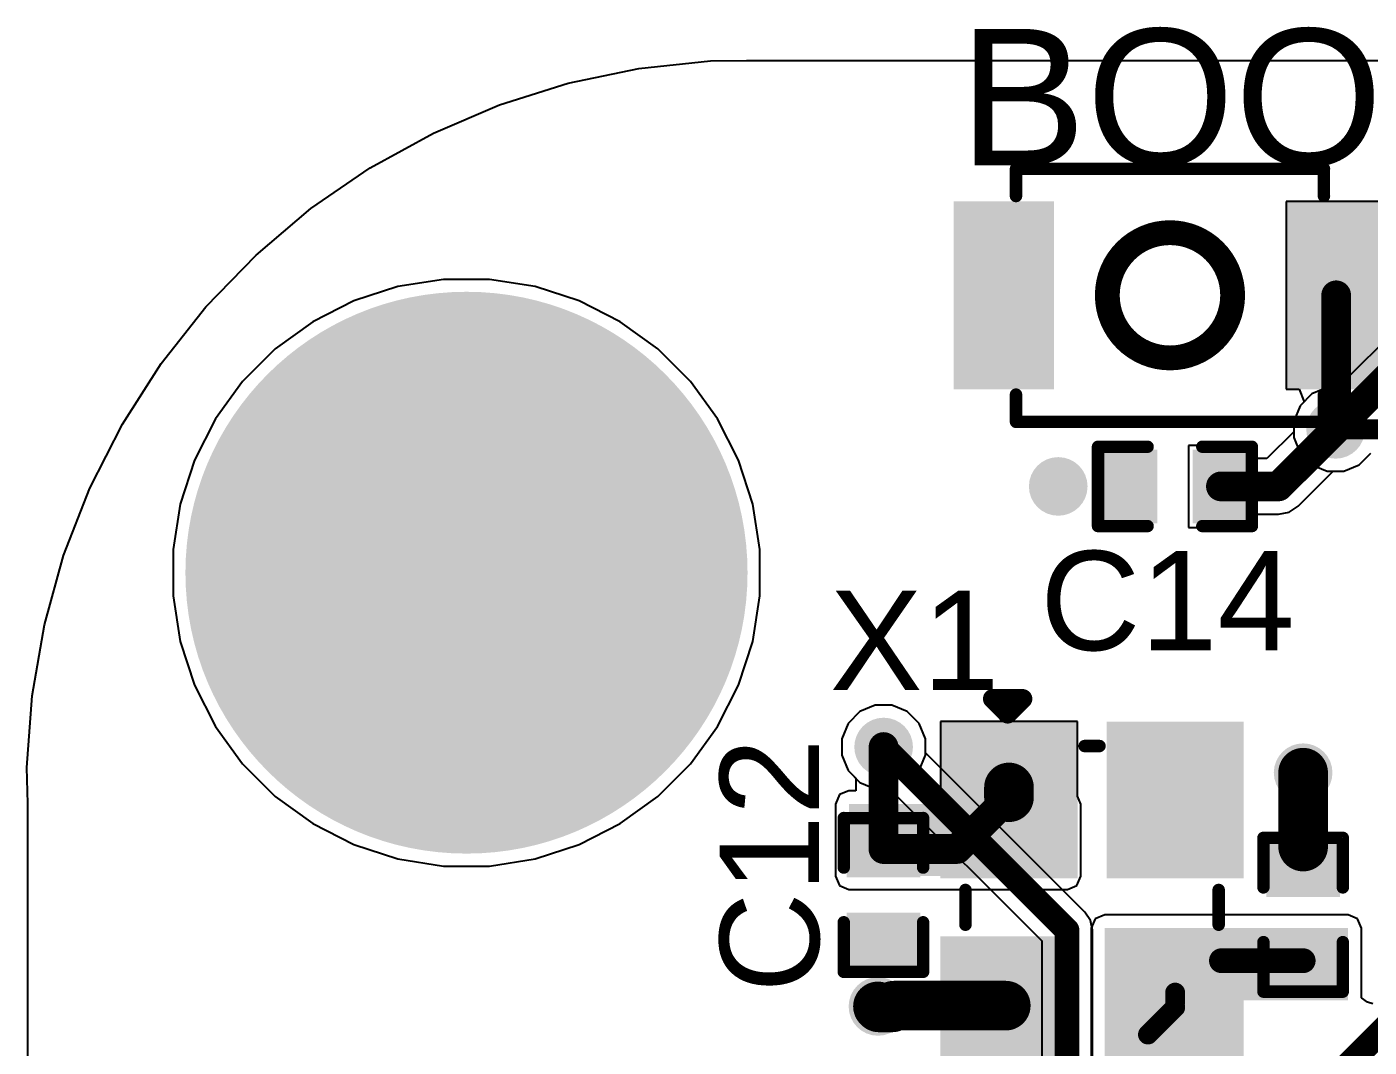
# Model space of a CAD drawing. Header units: millimetres. Extents: x -4.8 to 36.7, y -5.3 to 57.6.
# Drawn here: x -4.5 to 9.23, y 47.14 to 57.59 of the extents above; entities that cross this region are included whole.
import ezdxf

# ---------------------------------------------------------------- set-up
doc = ezdxf.new("R2010")
doc.units = ezdxf.units.MM
for name, color, linetype in [('BottomLayer', 5, 'Continuous'), ('BottomSolder', 6, 'Continuous'), ('PadHoleLayer', 156, 'Continuous'), ('TopLayer', 1, 'Continuous'), ('TopOverlay', 2, 'Continuous'), ('TopPaste', 8, 'Continuous'), ('TopSolder', 216, 'Continuous'), ('ViaHoleLayer', 16, 'Continuous')]:
    doc.layers.add(name, color=color, linetype=linetype)
doc.styles.add('Arial', font='', dxfattribs={"height": 0.2})
doc.styles.get('Arial').set_extended_font_data('Arial')

# ---------------------------------------------------------------- blocks, each defined once
blk = doc.blocks.new('X322540MPB4SI__3')
at = {"layer": 'TopLayer'}
for points in [[(-1.8, 1.45), (-0.4, 1.45), (-0.4, 0.25), (-1.8, 0.25)], [(0.4, 1.45), (1.8, 1.45), (1.8, 0.25), (0.4, 0.25)], [(-1.8, -0.25), (-0.4, -0.25), (-0.4, -1.45), (-1.8, -1.45)], [(0.4, -0.25), (1.8, -0.25), (1.8, -1.45), (0.4, -1.45)]]:
    blk.add_hatch(color=1, dxfattribs=at).paths.add_polyline_path(points)
at = {"layer": 'TopPaste'}
for points in [[(-1.8, 1.45), (-0.4, 1.45), (-0.4, 0.25), (-1.8, 0.25)], [(0.4, 1.45), (1.8, 1.45), (1.8, 0.25), (0.4, 0.25)], [(-1.8, -0.25), (-0.4, -0.25), (-0.4, -1.45), (-1.8, -1.45)], [(0.4, -0.25), (1.8, -0.25), (1.8, -1.45), (0.4, -1.45)]]:
    blk.add_hatch(color=8, dxfattribs=at).paths.add_polyline_path(points)
at = {"layer": 'TopSolder'}
for points in [[(-1.902, 1.552), (-0.298, 1.552), (-0.298, 0.148), (-1.902, 0.148)], [(0.298, 1.552), (1.902, 1.552), (1.902, 0.148), (0.298, 0.148)], [(-1.902, -0.148), (-0.298, -0.148), (-0.298, -1.552), (-1.902, -1.552)], [(0.298, -0.148), (1.902, -0.148), (1.902, -1.552), (0.298, -1.552)]]:
    blk.add_hatch(color=216, dxfattribs=at).paths.add_polyline_path(points)
at = {"layer": 'TopOverlay'}
for points, const_width in [([(0.178, 1.295), (-0.178, 1.295)], 0.127), ([(-1.651, -0.076), (-1.651, 0.076)], 0.127), ([(1.651, -0.076), (1.651, 0.076)], 0.127), ([(-1.981, -0.864), (-2.134, -0.711)], 0.2), ([(-2.134, -1.016), (-2.134, -0.711)], 0.2), ([(-2.134, -1.016), (-1.981, -0.864)], 0.2), ([(0.178, -1.295), (-0.178, -1.295)], 0.127)]:
    blk.add_lwpolyline(points, dxfattribs=dict(at, const_width=const_width))
for points, const_width in [([(-0.21, 1.295, 1), (-0.146, 1.295, 1)], 0.0635), ([(0.146, 1.295, 1), (0.21, 1.295, 1)], 0.0635), ([(-1.683, 0.076, 1), (-1.619, 0.076, 1)], 0.0635), ([(1.619, 0.076, 1), (1.683, 0.076, 1)], 0.0635), ([(-1.683, -0.076, 1), (-1.619, -0.076, 1)], 0.0635), ([(1.619, -0.076, 1), (1.683, -0.076, 1)], 0.0635), ([(-2.184, -0.711, 1), (-2.084, -0.711, 1)], 0.1), ([(-2.184, -0.711, 1), (-2.084, -0.711, 1)], 0.1), ([(-2.031, -0.864, 1), (-1.931, -0.864, 1)], 0.1), ([(-2.031, -0.864, 1), (-1.931, -0.864, 1)], 0.1), ([(-2.184, -1.016, 1), (-2.084, -1.016, 1)], 0.1), ([(-2.184, -1.016, 1), (-2.084, -1.016, 1)], 0.1), ([(-0.21, -1.295, 1), (-0.146, -1.295, 1)], 0.0635), ([(0.146, -1.295, 1), (0.21, -1.295, 1)], 0.0635)]:
    blk.add_lwpolyline(points, format="xyb", close=True, dxfattribs=dict(at, const_width=const_width))
blk = doc.blocks.new('B3U_1000P_6')
at = {"layer": 'TopLayer'}
for points in [[(-2.11, 0.86), (-1.29, 0.86), (-1.29, -0.86), (-2.11, -0.86)], [(1.29, 0.86), (2.11, 0.86), (2.11, -0.86), (1.29, -0.86)]]:
    blk.add_hatch(color=1, dxfattribs=at).paths.add_polyline_path(points)
at = {"layer": 'TopPaste'}
for points in [[(-2.11, 0.86), (-1.29, 0.86), (-1.29, -0.86), (-2.11, -0.86)], [(1.29, 0.86), (2.11, 0.86), (2.11, -0.86), (1.29, -0.86)]]:
    blk.add_hatch(color=8, dxfattribs=at).paths.add_polyline_path(points)
at = {"layer": 'TopSolder'}
for points in [[(-2.212, 0.962), (-1.188, 0.962), (-1.188, -0.962), (-2.212, -0.962)], [(1.188, 0.962), (2.212, 0.962), (2.212, -0.962), (1.188, -0.962)]]:
    blk.add_hatch(color=216, dxfattribs=at).paths.add_polyline_path(points)
at = {"layer": 'TopOverlay', "const_width": 0.127}
for points in [[(-1.575, 1.016), (-1.575, 1.295)], [(-1.575, 1.295), (1.575, 1.295)], [(1.575, 1.016), (1.575, 1.295)], [(-1.575, -1.295), (-1.575, -1.016)], [(1.575, -1.295), (1.575, -1.016)], [(-1.575, -1.295), (1.575, -1.295)]]:
    blk.add_lwpolyline(points, dxfattribs=at)
at = {"layer": 'TopOverlay'}
for points, const_width in [([(-1.607, 1.295, 1), (-1.543, 1.295, 1)], 0.0635), ([(-1.607, 1.295, 1), (-1.543, 1.295, 1)], 0.0635), ([(1.543, 1.295, 1), (1.607, 1.295, 1)], 0.0635), ([(1.543, 1.295, 1), (1.607, 1.295, 1)], 0.0635), ([(-1.607, 1.016, 1), (-1.543, 1.016, 1)], 0.0635), ([(1.543, 1.016, 1), (1.607, 1.016, 1)], 0.0635), ([(0.641, 0, 1), (-0.641, 0, 1)], 0.254), ([(-0.705, 0, 1), (-0.578, 0, 1)], 0.127), ([(0.578, 0, 1), (0.705, 0, 1)], 0.127), ([(-1.607, -1.016, 1), (-1.543, -1.016, 1)], 0.0635), ([(1.543, -1.016, 1), (1.607, -1.016, 1)], 0.0635), ([(-1.607, -1.295, 1), (-1.543, -1.295, 1)], 0.0635), ([(-1.607, -1.295, 1), (-1.543, -1.295, 1)], 0.0635), ([(1.543, -1.295, 1), (1.607, -1.295, 1)], 0.0635), ([(1.543, -1.295, 1), (1.607, -1.295, 1)], 0.0635)]:
    blk.add_lwpolyline(points, format="xyb", close=True, dxfattribs=dict(at, const_width=const_width))
blk = doc.blocks.new('C___0402_36')
at = {"layer": 'TopLayer'}
for points in [[(-0.699, -0.318), (-0.699, 0.318), (-0.241, 0.318), (-0.241, -0.318)], [(0.241, -0.318), (0.241, 0.318), (0.699, 0.318), (0.699, -0.318)]]:
    blk.add_hatch(color=1, dxfattribs=at).paths.add_polyline_path(points)
at = {"layer": 'TopPaste'}
for points in [[(-0.699, -0.318), (-0.699, 0.318), (-0.241, 0.318), (-0.241, -0.318)], [(0.241, -0.318), (0.241, 0.318), (0.699, 0.318), (0.699, -0.318)]]:
    blk.add_hatch(color=8, dxfattribs=at).paths.add_polyline_path(points)
at = {"layer": 'TopSolder'}
for points in [[(-0.758, -0.377), (-0.758, 0.377), (-0.181, 0.377), (-0.181, -0.377)], [(0.181, -0.377), (0.181, 0.377), (0.758, 0.377), (0.758, -0.377)]]:
    blk.add_hatch(color=216, dxfattribs=at).paths.add_polyline_path(points)
at = {"layer": 'TopOverlay', "const_width": 0.127}
for points in [[(-0.279, 0.406), (-0.787, 0.406)], [(-0.787, 0.406), (-0.787, -0.406)], [(0.787, 0.406), (0.279, 0.406)], [(0.787, 0.406), (0.787, -0.406)], [(-0.279, -0.406), (-0.787, -0.406)], [(0.787, -0.406), (0.279, -0.406)]]:
    blk.add_lwpolyline(points, dxfattribs=at)
at = {"layer": 'TopOverlay', "const_width": 0.0635}
for points in [[(-0.819, 0.406, 1), (-0.756, 0.406, 1)], [(-0.819, 0.406, 1), (-0.756, 0.406, 1)], [(-0.311, 0.406, 1), (-0.248, 0.406, 1)], [(0.248, 0.406, 1), (0.311, 0.406, 1)], [(0.756, 0.406, 1), (0.819, 0.406, 1)], [(0.756, 0.406, 1), (0.819, 0.406, 1)], [(-0.819, -0.406, 1), (-0.756, -0.406, 1)], [(-0.819, -0.406, 1), (-0.756, -0.406, 1)], [(-0.311, -0.406, 1), (-0.248, -0.406, 1)], [(0.248, -0.406, 1), (0.311, -0.406, 1)], [(0.756, -0.406, 1), (0.819, -0.406, 1)], [(0.756, -0.406, 1), (0.819, -0.406, 1)]]:
    blk.add_lwpolyline(points, format="xyb", close=True, dxfattribs=at)
blk = doc.blocks.new('C___0402_37')
at = {"layer": 'TopLayer'}
for points in [[(-0.699, -0.318), (-0.699, 0.317), (-0.241, 0.317), (-0.241, -0.318)], [(0.241, -0.318), (0.241, 0.317), (0.699, 0.317), (0.699, -0.318)]]:
    blk.add_hatch(color=1, dxfattribs=at).paths.add_polyline_path(points)
at = {"layer": 'TopPaste'}
for points in [[(-0.699, -0.318), (-0.699, 0.317), (-0.241, 0.317), (-0.241, -0.318)], [(0.241, -0.318), (0.241, 0.317), (0.699, 0.317), (0.699, -0.318)]]:
    blk.add_hatch(color=8, dxfattribs=at).paths.add_polyline_path(points)
at = {"layer": 'TopSolder'}
for points in [[(-0.758, -0.377), (-0.758, 0.377), (-0.181, 0.377), (-0.181, -0.377)], [(0.181, -0.377), (0.181, 0.377), (0.758, 0.377), (0.758, -0.377)]]:
    blk.add_hatch(color=216, dxfattribs=at).paths.add_polyline_path(points)
at = {"layer": 'TopOverlay', "const_width": 0.127}
for points in [[(-0.279, 0.406), (-0.787, 0.406)], [(-0.787, -0.406), (-0.787, 0.406)], [(0.787, 0.406), (0.279, 0.406)], [(0.787, -0.406), (0.787, 0.406)], [(-0.279, -0.406), (-0.787, -0.406)], [(0.787, -0.406), (0.279, -0.406)]]:
    blk.add_lwpolyline(points, dxfattribs=at)
at = {"layer": 'TopOverlay', "const_width": 0.0635}
for points in [[(-0.819, 0.406, 1), (-0.756, 0.406, 1)], [(-0.819, 0.406, 1), (-0.756, 0.406, 1)], [(-0.311, 0.406, 1), (-0.248, 0.406, 1)], [(0.248, 0.406, 1), (0.311, 0.406, 1)], [(0.756, 0.406, 1), (0.819, 0.406, 1)], [(0.756, 0.406, 1), (0.819, 0.406, 1)], [(-0.819, -0.406, 1), (-0.756, -0.406, 1)], [(-0.819, -0.406, 1), (-0.756, -0.406, 1)], [(-0.311, -0.406, 1), (-0.248, -0.406, 1)], [(0.248, -0.406, 1), (0.311, -0.406, 1)], [(0.756, -0.406, 1), (0.819, -0.406, 1)], [(0.756, -0.406, 1), (0.819, -0.406, 1)]]:
    blk.add_lwpolyline(points, format="xyb", close=True, dxfattribs=at)
blk = doc.blocks.new('C___0402_38')
at = {"layer": 'TopLayer'}
for points in [[(-0.699, -0.318), (-0.699, 0.318), (-0.241, 0.318), (-0.241, -0.318)], [(0.241, -0.318), (0.241, 0.318), (0.699, 0.318), (0.699, -0.318)]]:
    blk.add_hatch(color=1, dxfattribs=at).paths.add_polyline_path(points)
at = {"layer": 'TopPaste'}
for points in [[(-0.699, -0.318), (-0.699, 0.318), (-0.241, 0.318), (-0.241, -0.318)], [(0.241, -0.318), (0.241, 0.318), (0.699, 0.318), (0.699, -0.318)]]:
    blk.add_hatch(color=8, dxfattribs=at).paths.add_polyline_path(points)
at = {"layer": 'TopSolder'}
for points in [[(-0.758, -0.377), (-0.758, 0.377), (-0.181, 0.377), (-0.181, -0.377)], [(0.181, -0.377), (0.181, 0.377), (0.758, 0.377), (0.758, -0.377)]]:
    blk.add_hatch(color=216, dxfattribs=at).paths.add_polyline_path(points)
at = {"layer": 'TopOverlay', "const_width": 0.127}
for points in [[(-0.787, 0.406), (-0.279, 0.406)], [(-0.787, 0.406), (-0.787, -0.406)], [(0.279, 0.406), (0.787, 0.406)], [(0.787, 0.406), (0.787, -0.406)], [(-0.787, -0.406), (-0.279, -0.406)], [(0.279, -0.406), (0.787, -0.406)]]:
    blk.add_lwpolyline(points, dxfattribs=at)
at = {"layer": 'TopOverlay', "const_width": 0.0635}
for points in [[(-0.819, 0.406, 1), (-0.756, 0.406, 1)], [(-0.819, 0.406, 1), (-0.756, 0.406, 1)], [(-0.311, 0.406, 1), (-0.248, 0.406, 1)], [(0.248, 0.406, 1), (0.311, 0.406, 1)], [(0.756, 0.406, 1), (0.819, 0.406, 1)], [(0.756, 0.406, 1), (0.819, 0.406, 1)], [(-0.819, -0.406, 1), (-0.756, -0.406, 1)], [(-0.819, -0.406, 1), (-0.756, -0.406, 1)], [(-0.311, -0.406, 1), (-0.248, -0.406, 1)], [(0.248, -0.406, 1), (0.311, -0.406, 1)], [(0.756, -0.406, 1), (0.819, -0.406, 1)], [(0.756, -0.406, 1), (0.819, -0.406, 1)]]:
    blk.add_lwpolyline(points, format="xyb", close=True, dxfattribs=at)

msp = doc.modelspace()

# ---------------------------------------------------------------- hatches: boundary and pattern name
at = {"layer": 'BottomLayer'}
h = msp.add_hatch(color=5, dxfattribs=at)
edge = h.paths.add_edge_path()
edge.add_arc((8.89, 53.467), 0.3, 0, 360)
h = msp.add_hatch(color=5, dxfattribs=at)
edge = h.paths.add_edge_path()
edge.add_arc((6.053, 52.883), 0.3, 0, 360)
h = msp.add_hatch(color=5, dxfattribs=at)
edge = h.paths.add_edge_path()
edge.add_arc((4.267, 50.216), 0.3, 0, 360)
h = msp.add_hatch(color=5, dxfattribs=at)
edge = h.paths.add_edge_path()
edge.add_arc((8.558, 49.953), 0.3, 0, 360)
h = msp.add_hatch(color=5, dxfattribs=at)
edge = h.paths.add_edge_path()
edge.add_arc((4.209, 47.561), 0.3, 0, 360)
at = {"layer": 'BottomSolder'}
msp.add_hatch(color=6, dxfattribs=at).paths.add_polyline_path([(-0.102, 52.102), (0.102, 52.102), (0.102, 51.898), (-0.102, 51.898)])
at = {"layer": 'PadHoleLayer'}
h = msp.add_hatch(color=156, dxfattribs=at)
edge = h.paths.add_edge_path()
edge.add_arc((0, 52), 2.875, 0, 360)
at = {"layer": 'TopLayer'}
h = msp.add_hatch(color=1, dxfattribs=at)
edge = h.paths.add_edge_path()
edge.add_arc((8.89, 53.467), 0.3, 0, 360)
h = msp.add_hatch(color=1, dxfattribs=at)
edge = h.paths.add_edge_path()
edge.add_arc((6.053, 52.883), 0.3, 0, 360)
h = msp.add_hatch(color=1, dxfattribs=at)
edge = h.paths.add_edge_path()
edge.add_arc((4.267, 50.216), 0.3, 0, 360)
h = msp.add_hatch(color=1, dxfattribs=at)
edge = h.paths.add_edge_path()
edge.add_arc((8.558, 49.953), 0.3, 0, 360)
for points in [[(6.147, 49.632), (3.912, 49.632), (3.912, 48.895), (6.147, 48.895)], [(6.528, 47.625), (9.017, 47.625), (9.017, 48.362), (6.528, 48.362)], [(6.528, 46.66), (7.874, 46.66), (7.874, 48.311), (6.528, 48.311)]]:
    msp.add_hatch(color=1, dxfattribs=at).paths.add_polyline_path(points)
h = msp.add_hatch(color=1, dxfattribs=at)
edge = h.paths.add_edge_path()
edge.add_arc((4.209, 47.561), 0.3, 0, 360)
at = {"layer": 'TopSolder'}
msp.add_hatch(color=216, dxfattribs=at).paths.add_polyline_path([(-0.102, 52.102), (0.102, 52.102), (0.102, 51.898), (-0.102, 51.898)])
at = {"layer": 'ViaHoleLayer'}
h = msp.add_hatch(color=16, dxfattribs=at)
edge = h.paths.add_edge_path()
edge.add_arc((8.89, 53.467), 0.15, 0, 360)
h = msp.add_hatch(color=16, dxfattribs=at)
edge = h.paths.add_edge_path()
edge.add_arc((6.053, 52.883), 0.15, 0, 360)
h = msp.add_hatch(color=16, dxfattribs=at)
edge = h.paths.add_edge_path()
edge.add_arc((4.267, 50.216), 0.15, 0, 360)
h = msp.add_hatch(color=16, dxfattribs=at)
edge = h.paths.add_edge_path()
edge.add_arc((8.558, 49.953), 0.15, 0, 360)
h = msp.add_hatch(color=16, dxfattribs=at)
edge = h.paths.add_edge_path()
edge.add_arc((4.209, 47.561), 0.15, 0, 360)

# ---------------------------------------------------------------- linework, layer by layer
at = {"layer": 'BottomLayer'}
for p, q in [((1.041, 57.011), (1.763, 57.161)), ((1.763, 57.161), (2.496, 57.24)), ((2.496, 57.24), (2.864, 57.242)), ((2.864, 57.242), (28.438, 57.242)), ((0.339, 56.79), (1.041, 57.011)), ((-0.339, 56.5), (0.339, 56.79)), ((-0.984, 56.144), (-0.339, 56.5)), ((-1.591, 55.726), (-0.984, 56.144)), ((-2.153, 55.249), (-1.591, 55.726)), ((-2.665, 54.72), (-2.153, 55.249)), ((-0.703, 54.928), (-1.152, 54.782)), ((-0.236, 55.002), (-0.703, 54.928)), ((0.236, 55.002), (-0.236, 55.002)), ((0.703, 54.928), (0.236, 55.002)), ((1.152, 54.782), (0.703, 54.928)), ((-3.122, 54.142), (-2.665, 54.72)), ((-1.152, 54.782), (-1.573, 54.568)), ((1.573, 54.568), (1.152, 54.782)), ((-1.573, 54.568), (-1.956, 54.29)), ((1.956, 54.29), (1.573, 54.568)), ((9.654, 54.634), (8.914, 53.894)), ((-1.956, 54.29), (-2.29, 53.956)), ((2.29, 53.956), (1.956, 54.29)), ((-3.52, 53.521), (-3.122, 54.142)), ((-2.29, 53.956), (-2.568, 53.573)), ((2.568, 53.573), (2.29, 53.956)), ((8.648, 53.829), (8.528, 53.709)), ((8.805, 53.894), (8.648, 53.829)), ((8.914, 53.894), (8.805, 53.894)), ((8.528, 53.709), (8.463, 53.552)), ((-2.568, 53.573), (-2.782, 53.152)), ((2.782, 53.152), (2.568, 53.573)), ((8.463, 53.552), (8.463, 53.382)), ((-3.854, 52.864), (-3.52, 53.521)), ((8.463, 53.382), (8.528, 53.225)), ((-2.782, 53.152), (-2.928, 52.703)), ((2.928, 52.703), (2.782, 53.152)), ((8.528, 53.225), (8.648, 53.105)), ((9.132, 53.105), (9.252, 53.225)), ((8.648, 53.105), (8.805, 53.04)), ((8.805, 53.04), (8.975, 53.04)), ((8.975, 53.04), (9.132, 53.105)), ((-4.121, 52.177), (-3.854, 52.864)), ((-2.928, 52.703), (-3.002, 52.236)), ((3.002, 52.236), (2.928, 52.703)), ((-4.318, 51.467), (-4.121, 52.177)), ((-3.002, 52.236), (-3.002, 51.764)), ((3.002, 51.764), (3.002, 52.236)), ((-3.002, 51.764), (-2.928, 51.297)), ((2.928, 51.297), (3.002, 51.764)), ((-4.444, 50.741), (-4.318, 51.467)), ((-2.928, 51.297), (-2.782, 50.848)), ((2.782, 50.848), (2.928, 51.297)), ((-2.782, 50.848), (-2.568, 50.427)), ((2.568, 50.427), (2.782, 50.848)), ((-4.497, 50.006), (-4.444, 50.741)), ((4.025, 50.578), (3.905, 50.458)), ((4.182, 50.643), (4.025, 50.578)), ((4.352, 50.643), (4.182, 50.643)), ((4.509, 50.578), (4.352, 50.643)), ((4.629, 50.458), (4.509, 50.578)), ((-2.568, 50.427), (-2.29, 50.044)), ((2.29, 50.044), (2.568, 50.427)), ((3.905, 50.458), (3.84, 50.301)), ((4.694, 50.301), (4.629, 50.458)), ((3.84, 50.301), (3.84, 50.131)), ((4.694, 50.155), (4.694, 50.301)), ((3.84, 50.131), (3.905, 49.974)), ((6.326, 48.524), (4.694, 50.155)), ((-4.487, 49.638), (-4.497, 50.006)), ((-2.29, 50.044), (-1.956, 49.71)), ((1.956, 49.71), (2.29, 50.044)), ((3.905, 49.974), (4.025, 49.854)), ((4.025, 49.854), (4.182, 49.789)), ((-1.956, 49.71), (-1.573, 49.432)), ((1.573, 49.432), (1.956, 49.71)), ((4.182, 49.789), (4.328, 49.789)), ((4.328, 49.789), (5.884, 48.233)), ((-4.487, 48.387), (-4.487, 49.638)), ((-1.573, 49.432), (-1.152, 49.218)), ((1.152, 49.218), (1.573, 49.432)), ((-1.152, 49.218), (-0.703, 49.072)), ((0.703, 49.072), (1.152, 49.218)), ((-0.703, 49.072), (-0.236, 48.998)), ((0.236, 48.998), (0.703, 49.072)), ((-0.236, 48.998), (0.236, 48.998)), ((6.382, 48.44), (6.326, 48.524)), ((-4.486, 46.33), (-4.487, 48.387)), ((6.402, 48.34), (6.382, 48.44)), ((6.402, 46.674), (6.402, 48.34)), ((5.884, 48.233), (5.884, 46.674))]:
    msp.add_line(p, q, dxfattribs=at)
for points, const_width in [([(8.89, 53.467), (9.855, 54.432)], 0.305), ([(4.267, 50.216), (6.143, 48.34)], 0.254), ([(6.143, 46.33), (6.143, 48.34)], 0.254)]:
    msp.add_lwpolyline(points, dxfattribs=dict(at, const_width=const_width))
for points, const_width in [([(8.814, 53.467, 1), (8.966, 53.467, 1)], 0.152), ([(4.204, 50.216, 1), (4.331, 50.216, 1)], 0.127), ([(6.079, 48.34, 1), (6.206, 48.34, 1)], 0.127), ([(6.079, 48.34, 1), (6.206, 48.34, 1)], 0.127)]:
    msp.add_lwpolyline(points, format="xyb", close=True, dxfattribs=dict(at, const_width=const_width))
at = {"layer": 'TopLayer'}
for p, q in [((1.041, 57.011), (1.763, 57.161)), ((1.763, 57.161), (2.496, 57.24)), ((2.496, 57.24), (2.864, 57.242)), ((2.864, 57.242), (28.438, 57.242)), ((0.339, 56.79), (1.041, 57.011)), ((-0.339, 56.5), (0.339, 56.79)), ((-0.984, 56.144), (-0.339, 56.5)), ((-1.591, 55.726), (-0.984, 56.144)), ((9.408, 55.8), (8.385, 55.8)), ((8.385, 55.8), (8.385, 53.877)), ((-2.153, 55.249), (-1.591, 55.726)), ((-2.665, 54.72), (-2.153, 55.249)), ((-0.703, 54.928), (-1.152, 54.782)), ((-0.236, 55.002), (-0.703, 54.928)), ((0.236, 55.002), (-0.236, 55.002)), ((0.703, 54.928), (0.236, 55.002)), ((1.152, 54.782), (0.703, 54.928)), ((-3.122, 54.142), (-2.665, 54.72)), ((-1.152, 54.782), (-1.573, 54.568)), ((1.573, 54.568), (1.152, 54.782)), ((-1.573, 54.568), (-1.956, 54.29)), ((1.956, 54.29), (1.573, 54.568)), ((-1.956, 54.29), (-2.29, 53.956)), ((2.29, 53.956), (1.956, 54.29)), ((-3.52, 53.521), (-3.122, 54.142)), ((-2.29, 53.956), (-2.568, 53.573)), ((2.568, 53.573), (2.29, 53.956)), ((8.385, 53.877), (8.517, 53.877)), ((8.517, 53.877), (8.569, 53.75)), ((8.528, 53.709), (8.463, 53.552)), ((8.569, 53.75), (8.528, 53.709)), ((-2.568, 53.573), (-2.782, 53.152)), ((2.782, 53.152), (2.568, 53.573)), ((8.463, 53.552), (8.463, 53.443)), ((-3.854, 52.864), (-3.52, 53.521)), ((8.463, 53.443), (8.188, 53.168)), ((8.047, 53.302), (7.387, 53.302)), ((7.387, 53.302), (7.387, 52.464)), ((8.047, 53.168), (8.047, 53.302)), ((-2.782, 53.152), (-2.928, 52.703)), ((2.928, 52.703), (2.782, 53.152)), ((8.188, 53.168), (8.047, 53.168)), ((9.132, 53.105), (9.252, 53.225)), ((8.507, 52.681), (8.866, 53.04)), ((8.866, 53.04), (8.975, 53.04)), ((8.975, 53.04), (9.132, 53.105)), ((-4.121, 52.177), (-3.854, 52.864)), ((-2.928, 52.703), (-3.002, 52.236)), ((3.002, 52.236), (2.928, 52.703)), ((8.047, 52.464), (8.047, 52.598)), ((8.047, 52.598), (8.306, 52.598)), ((8.306, 52.598), (8.415, 52.62)), ((8.306, 52.598), (8.306, 52.598)), ((8.415, 52.62), (8.507, 52.681)), ((7.387, 52.464), (8.047, 52.464)), ((-4.318, 51.467), (-4.121, 52.177)), ((-3.002, 52.236), (-3.002, 51.764)), ((3.002, 51.764), (3.002, 52.236)), ((-3.002, 51.764), (-2.928, 51.297)), ((2.928, 51.297), (3.002, 51.764)), ((-4.444, 50.741), (-4.318, 51.467)), ((-2.928, 51.297), (-2.782, 50.848)), ((2.782, 50.848), (2.928, 51.297)), ((-2.782, 50.848), (-2.568, 50.427)), ((2.568, 50.427), (2.782, 50.848)), ((-4.497, 50.006), (-4.444, 50.741)), ((4.025, 50.578), (3.905, 50.458)), ((4.182, 50.643), (4.025, 50.578)), ((4.352, 50.643), (4.182, 50.643)), ((4.509, 50.578), (4.352, 50.643)), ((4.629, 50.458), (4.509, 50.578)), ((-2.568, 50.427), (-2.29, 50.044)), ((2.29, 50.044), (2.568, 50.427)), ((3.905, 50.458), (3.84, 50.301)), ((4.694, 50.301), (4.629, 50.458)), ((6.251, 50.476), (4.847, 50.476)), ((4.847, 50.476), (4.847, 49.769)), ((6.251, 49.713), (6.251, 50.476)), ((3.84, 50.301), (3.84, 50.131)), ((4.694, 50.131), (4.694, 50.301)), ((3.84, 50.131), (3.905, 49.974)), ((4.629, 49.974), (4.694, 50.131)), ((-4.487, 49.638), (-4.497, 50.006)), ((-2.29, 50.044), (-1.956, 49.71)), ((1.956, 49.71), (2.29, 50.044)), ((3.905, 49.974), (3.981, 49.898)), ((3.981, 49.898), (3.981, 49.769)), ((4.551, 49.896), (4.629, 49.974)), ((4.552, 49.769), (4.551, 49.896)), ((-1.956, 49.71), (-1.573, 49.432)), ((1.573, 49.432), (1.956, 49.71)), ((3.814, 49.729), (3.774, 49.632)), ((3.912, 49.769), (3.814, 49.729)), ((3.981, 49.769), (3.912, 49.769)), ((4.847, 49.769), (4.552, 49.769)), ((6.284, 49.632), (6.251, 49.713)), ((-4.487, 48.387), (-4.487, 49.638)), ((3.774, 49.632), (3.774, 48.895)), ((6.284, 48.895), (6.284, 49.632)), ((-1.573, 49.432), (-1.152, 49.218)), ((1.152, 49.218), (1.573, 49.432)), ((-1.152, 49.218), (-0.703, 49.072)), ((0.703, 49.072), (1.152, 49.218)), ((-0.703, 49.072), (-0.236, 48.998)), ((0.236, 48.998), (0.703, 49.072)), ((-0.236, 48.998), (0.236, 48.998)), ((3.774, 48.895), (3.814, 48.798)), ((6.244, 48.798), (6.284, 48.895)), ((3.814, 48.798), (3.912, 48.758)), ((3.912, 48.758), (6.147, 48.758)), ((6.147, 48.758), (6.244, 48.798)), ((6.528, 48.499), (6.431, 48.459)), ((9.017, 48.499), (6.528, 48.499)), ((9.114, 48.459), (9.017, 48.499)), ((-4.486, 46.33), (-4.487, 48.387)), ((6.431, 48.459), (6.39, 48.362)), ((6.39, 48.362), (6.39, 47.625)), ((9.154, 48.362), (9.114, 48.459)), ((9.154, 47.648), (9.154, 48.362)), ((9.218, 47.604), (9.154, 47.648)), ((6.39, 47.625), (6.39, 46.827)), ((9.272, 47.586), (9.218, 47.604))]:
    msp.add_line(p, q, dxfattribs=at)
for points, const_width in [([(8.896, 53.473), (8.896, 54.839)], 0.305), ([(8.306, 52.883), (8.89, 53.467)], 0.305), ([(8.89, 53.467), (8.896, 53.473)], 0.305), ([(8.89, 53.467), (10.897, 53.467)], 0.203), ([(7.717, 52.883), (8.306, 52.883)], 0.305), ([(4.266, 50.215), (4.267, 50.216)], 0.305), ([(4.266, 49.173), (4.266, 50.215)], 0.305), ([(8.558, 49.197), (8.558, 49.953)], 0.508), ([(5.549, 49.702), (5.549, 49.802)], 0.508), ([(5.019, 49.172), (5.549, 49.702)], 0.305), ([(4.265, 49.172), (4.266, 49.173)], 0.305), ([(4.265, 49.172), (5.019, 49.172)], 0.305), ([(7.722, 48.029), (8.558, 48.029)], 0.254), ([(8.151, 46.098), (9.957, 47.904)], 0.254), ([(4.209, 47.561), (4.219, 47.551)], 0.508), ([(4.219, 47.551), (4.354, 47.551)], 0.508), ([(4.354, 47.551), (4.372, 47.569)], 0.508), ([(4.372, 47.569), (5.516, 47.569)], 0.508), ([(7.249, 47.602), (7.249, 47.702)], 0.203), ([(6.971, 47.273), (7.249, 47.551)], 0.203)]:
    msp.add_lwpolyline(points, dxfattribs=dict(at, const_width=const_width))
for points, const_width in [([(8.82, 54.839, 1), (8.972, 54.839, 1)], 0.152), ([(8.814, 53.467, 1), (8.966, 53.467, 1)], 0.152), ([(8.814, 53.467, 1), (8.966, 53.467, 1)], 0.152), ([(8.82, 53.473, 1), (8.972, 53.473, 1)], 0.152), ([(8.82, 53.473, 1), (8.972, 53.473, 1)], 0.152), ([(8.839, 53.467, 1), (8.941, 53.467, 1)], 0.102), ([(7.641, 52.883, 1), (7.793, 52.883, 1)], 0.152), ([(8.23, 52.883, 1), (8.382, 52.883, 1)], 0.152), ([(8.23, 52.883, 1), (8.382, 52.883, 1)], 0.152), ([(4.19, 50.215, 1), (4.343, 50.215, 1)], 0.152), ([(4.19, 50.215, 1), (4.343, 50.215, 1)], 0.152), ([(4.191, 50.216, 1), (4.343, 50.216, 1)], 0.152), ([(8.431, 49.953, 1), (8.685, 49.953, 1)], 0.254), ([(5.422, 49.802, 1), (5.676, 49.802, 1)], 0.254), ([(5.422, 49.702, 1), (5.676, 49.702, 1)], 0.254), ([(5.473, 49.702, 1), (5.625, 49.702, 1)], 0.152), ([(8.431, 49.197, 1), (8.685, 49.197, 1)], 0.254), ([(4.189, 49.172, 1), (4.342, 49.172, 1)], 0.152), ([(4.189, 49.172, 1), (4.342, 49.172, 1)], 0.152), ([(4.19, 49.173, 1), (4.343, 49.173, 1)], 0.152), ([(4.19, 49.173, 1), (4.343, 49.173, 1)], 0.152), ([(4.943, 49.172, 1), (5.095, 49.172, 1)], 0.152), ([(4.943, 49.172, 1), (5.095, 49.172, 1)], 0.152), ([(7.659, 48.029, 1), (7.786, 48.029, 1)], 0.127), ([(8.495, 48.029, 1), (8.622, 48.029, 1)], 0.127), ([(4.082, 47.561, 1), (4.336, 47.561, 1)], 0.254), ([(4.092, 47.551, 1), (4.346, 47.551, 1)], 0.254), ([(4.092, 47.551, 1), (4.346, 47.551, 1)], 0.254), ([(4.227, 47.551, 1), (4.481, 47.551, 1)], 0.254), ([(4.227, 47.551, 1), (4.481, 47.551, 1)], 0.254), ([(4.245, 47.569, 1), (4.499, 47.569, 1)], 0.254), ([(4.245, 47.569, 1), (4.499, 47.569, 1)], 0.254), ([(5.389, 47.569, 1), (5.643, 47.569, 1)], 0.254), ([(7.198, 47.702, 1), (7.3, 47.702, 1)], 0.102), ([(7.198, 47.602, 1), (7.3, 47.602, 1)], 0.102), ([(7.198, 47.551, 1), (7.3, 47.551, 1)], 0.102), ([(6.92, 47.273, 1), (7.021, 47.273, 1)], 0.102)]:
    msp.add_lwpolyline(points, format="xyb", close=True, dxfattribs=dict(at, const_width=const_width))

# ---------------------------------------------------------------- block references
msp.add_blockref('B3U_1000P_6', (7.196, 54.839))
for name, p, rotation in [('C___0402_36', (7.247, 52.883), 180), ('X322540MPB4SI__3', (6.399, 48.575), 270), ('C___0402_38', (4.265, 48.702), 90), ('C___0402_37', (8.558, 48.499), 270)]:
    msp.add_blockref(name, p, dxfattribs=dict(rotation=rotation))

# ---------------------------------------------------------------- texts
at = {"layer": 'TopOverlay', "style": 'Arial'}
for s, height, rotation, p in [('BOOT', 1.397, 360, (5.037, 56.169)), ('C12', 1.016, 90, (3.607, 47.702))]:
    msp.add_text(s, height=height, rotation=rotation, dxfattribs=at).set_placement(p)
for s, p in [('C14', (5.868, 51.207)), ('X1', (3.717, 50.8))]:
    msp.add_text(s, height=1.016, dxfattribs=at).set_placement(p)

doc.saveas('drawing.dxf')
